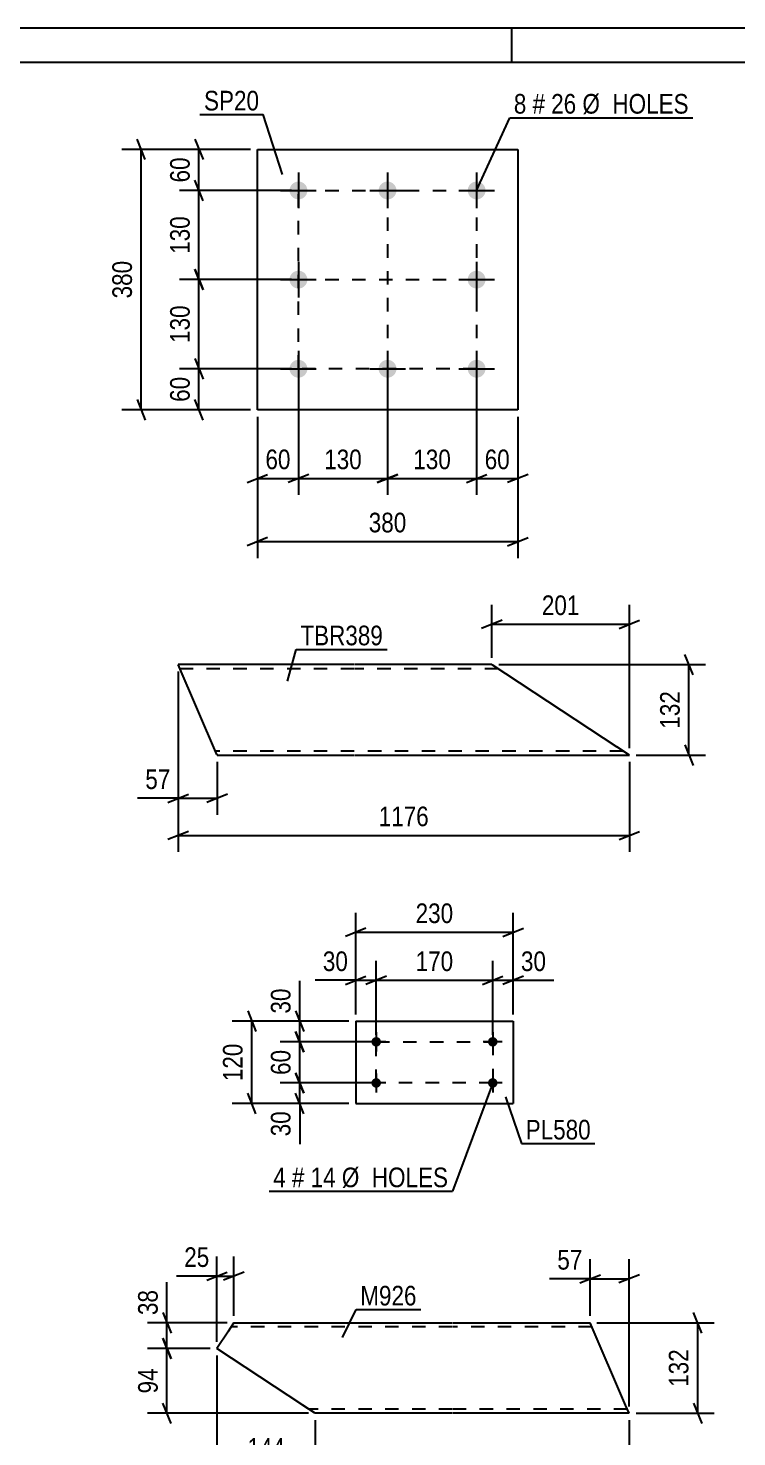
# Model space of a CAD drawing. Header units: millimetres. Extents: x 0 to 594, y 0 to 420.
# Drawn here: x 103.4 to 206.8, y 214.6 to 420 of the extents above; entities that cross this region are included whole.
import ezdxf

# ---------------------------------------------------------------- set-up
doc = ezdxf.new("R2010")
doc.units = ezdxf.units.MM
doc.linetypes.add('DXK_LINE_DOT2', pattern=[3.9198, 1.9599, -1.9599])
doc.styles.add('Arial Narrow', font='ARIALN.TTF', dxfattribs={"height": 0.2})

# ---------------------------------------------------------------- blocks, each defined once
blk = doc.blocks.new('Unknown-570386638-1132')
at = {"color": 5, "linetype": 'Continuous'}
for p, q in [((594, 420), (0, 420)), ((174, 415), (174, 420)), ((589, 415), (5, 415))]:
    blk.add_line(p, q, dxfattribs=at)
blk = doc.blocks.new('Bolt-570386638-9402 - 9368')
at = {"linetype": 'Continuous'}
for points in [[(154.22, 271.47, -1), (154.22, 272.87, -1)], [(171.22, 271.47, -1), (171.22, 272.87, -1)], [(154.22, 265.47, -1), (154.22, 266.87, -1)], [(171.22, 265.47, -1), (171.22, 266.87, -1)]]:
    blk.add_hatch(color=1, dxfattribs=at).paths.add_polyline_path(points)
at = {"color": 1, "linetype": 'Continuous'}
for p, q in [((154.22, 273.57), (154.22, 270.77)), ((171.22, 273.57), (171.22, 270.77)), ((155.62, 272.17), (152.82, 272.17)), ((172.62, 272.17), (169.82, 272.17)), ((154.22, 267.57), (154.22, 264.77)), ((171.22, 267.57), (171.22, 264.77)), ((155.62, 266.17), (152.82, 266.17)), ((172.62, 266.17), (169.82, 266.17))]:
    blk.add_line(p, q, dxfattribs=at)
blk = doc.blocks.new('Part-570386638-9417 - 9368')
at = {"color": 2, "linetype": 'Continuous'}
for p, q in [((151.22, 275.17), (151.22, 263.17)), ((151.22, 275.17), (174.22, 275.17)), ((174.22, 275.17), (174.22, 263.17)), ((151.22, 263.17), (174.22, 263.17))]:
    blk.add_line(p, q, dxfattribs=at)
blk = doc.blocks.new('Part-570386638-7749 - 7733')
at = {"color": 2, "linetype": 'Continuous'}
for p, q in [((132.66, 229.99), (133.45, 231.19)), ((133.45, 231.19), (165.33, 231.19)), ((165.43, 231.19), (185.43, 231.19)), ((190.61, 219.19), (185.43, 231.19)), ((132.66, 229.99), (130.98, 227.44)), ((143.51, 219.19), (130.98, 227.44)), ((145.33, 217.99), (143.51, 219.19)), ((165.33, 217.99), (145.33, 217.99)), ((191.13, 217.99), (165.43, 217.99)), ((191.13, 217.99), (190.61, 219.19))]:
    blk.add_line(p, q, dxfattribs=at)
at = {"color": 7, "linetype": 'DXK_LINE_DOT2'}
for p, q in [((133.45, 231.19), (132.96, 230.45)), ((165.33, 230.59), (133.05, 230.59)), ((185.69, 230.59), (165.43, 230.59)), ((145.2, 218.08), (143.51, 219.19)), ((165.33, 218.59), (144.42, 218.59)), ((190.87, 218.59), (165.43, 218.59)), ((190.85, 218.64), (190.71, 218.96)), ((190.87, 218.59), (190.85, 218.64))]:
    blk.add_line(p, q, dxfattribs=at)
blk = doc.blocks.new('Bolt-570386638-8435 - 8401')
at = {"linetype": 'Continuous'}
for points in [[(142.87, 397.63, -1), (142.87, 395.03, -1)], [(155.87, 397.63, -1), (155.87, 395.03, -1)], [(168.87, 397.63, -1), (168.87, 395.03, -1)], [(142.87, 384.63, -1), (142.87, 382.03, -1)], [(168.87, 384.63, -1), (168.87, 382.03, -1)], [(142.87, 371.63, -1), (142.87, 369.03, -1)], [(155.87, 371.63, -1), (155.87, 369.03, -1)], [(168.87, 371.63, -1), (168.87, 369.03, -1)]]:
    blk.add_hatch(color=1, dxfattribs=at).paths.add_polyline_path(points)
at = {"color": 1, "linetype": 'Continuous'}
for p, q in [((142.87, 398.93), (142.87, 393.73)), ((155.87, 398.93), (155.87, 393.73)), ((168.87, 398.93), (168.87, 393.73)), ((140.27, 396.33), (145.47, 396.33)), ((153.27, 396.33), (158.47, 396.33)), ((166.27, 396.33), (171.47, 396.33)), ((142.87, 385.93), (142.87, 380.73)), ((168.87, 385.93), (168.87, 380.73)), ((140.27, 383.33), (145.47, 383.33)), ((166.27, 383.33), (171.47, 383.33)), ((142.87, 372.93), (142.87, 367.73)), ((155.87, 372.93), (155.87, 367.73)), ((168.87, 372.93), (168.87, 367.73)), ((140.27, 370.33), (145.47, 370.33)), ((153.27, 370.33), (158.47, 370.33)), ((166.27, 370.33), (171.47, 370.33))]:
    blk.add_line(p, q, dxfattribs=at)
blk = doc.blocks.new('Part-570386638-8450 - 8401')
at = {"color": 2, "linetype": 'Continuous'}
for p, q in [((136.87, 364.33), (136.87, 402.33)), ((136.87, 402.33), (174.87, 402.33)), ((174.87, 402.33), (174.87, 364.33)), ((174.87, 364.33), (136.87, 364.33))]:
    blk.add_line(p, q, dxfattribs=at)
blk = doc.blocks.new('Part-570386638-8543 - 8527')
at = {"color": 2, "linetype": 'Continuous'}
for p, q in [((151, 327.18), (125.3, 327.18)), ((130.96, 314.08), (125.3, 327.18)), ((171.1, 327.18), (151.1, 327.18)), ((171.1, 327.18), (189.34, 315.18)), ((191.16, 313.98), (189.34, 315.18)), ((130.96, 314.08), (131, 313.98)), ((131, 313.98), (151, 313.98)), ((151.1, 313.98), (191.16, 313.98))]:
    blk.add_line(p, q, dxfattribs=at)
at = {"color": 7, "linetype": 'DXK_LINE_DOT2'}
for p, q in [((151, 326.58), (125.56, 326.58)), ((172.01, 326.58), (151.1, 326.58)), ((130.74, 314.58), (130.72, 314.63)), ((151, 314.58), (130.74, 314.58)), ((190.25, 314.58), (151.1, 314.58)), ((189.69, 314.95), (189.98, 314.76)), ((189.98, 314.76), (190.04, 314.73)), ((190.04, 314.73), (190.18, 314.63)), ((190.18, 314.63), (190.25, 314.58))]:
    blk.add_line(p, q, dxfattribs=at)
blk = doc.blocks.new('Rectangle-570386638-19269 - 9368')
at = {"color": 1, "linetype": 'DXK_LINE_DOT2'}
blk.add_lwpolyline([(154.22, 272.17), (171.22, 272.17), (171.22, 266.17), (154.22, 266.17), (154.22, 272.17)], close=True, dxfattribs=at)
blk = doc.blocks.new('Rectangle-570386638-18837 - 8401')
at = {"color": 1, "linetype": 'DXK_LINE_DOT2'}
blk.add_lwpolyline([(142.87, 396.33), (168.87, 396.33), (168.87, 370.33), (142.87, 370.33), (142.87, 396.33)], close=True, dxfattribs=at)
blk = doc.blocks.new('Line-570386638-18847 - 8401')
at = {"color": 1, "linetype": 'DXK_LINE_DOT2'}
blk.add_line((142.87, 383.33), (168.87, 383.33), dxfattribs=at)
blk = doc.blocks.new('Line-570386638-18854 - 8401')
at = {"color": 1, "linetype": 'DXK_LINE_DOT2'}
blk.add_line((155.87, 396.33), (155.87, 370.33), dxfattribs=at)
blk = doc.blocks.new('StraightDimension-570386638-9440 - 9368')
at = {"color": 7, "linetype": 'Continuous'}
for p, q in [((154.22, 273.17), (154.22, 283.99)), ((171.22, 273.17), (171.22, 283.99)), ((155.72, 281.74), (152.72, 280.54)), ((169.72, 280.54), (172.72, 281.74)), ((154.22, 281.14), (171.22, 281.14))]:
    blk.add_line(p, q, dxfattribs=at)
at = {"color": 0}
blk.add_wipeout([(166.06, 281.89), (166.06, 286.09), (159.37, 286.09), (159.37, 281.89)], dxfattribs=at)
at = {"color": 3, "style": 'Arial Narrow'}
blk.add_text('170', height=2.863, dxfattribs=at).set_placement((159.97, 282.49))
blk = doc.blocks.new('StraightDimension-570386638-9430 - 9368')
at = {"color": 7, "linetype": 'Continuous'}
for p, q in [((151.22, 276.17), (151.22, 283.99)), ((154.22, 273.17), (154.22, 283.99)), ((149.72, 280.54), (152.72, 281.74)), ((155.72, 281.74), (152.72, 280.54)), ((151.22, 281.14), (154.22, 281.14))]:
    blk.add_line(p, q, dxfattribs=at)
at = {"color": 0}
blk.add_wipeout([(150.69, 281.89), (150.69, 286.09), (145.83, 286.09), (145.83, 281.89)], dxfattribs=at)
at = {"color": 7, "linetype": 'Continuous'}
blk.add_line((151.22, 281.14), (145.31, 281.14), dxfattribs=at)
blk.add_line((151.22, 281.14), (145.31, 281.14), dxfattribs=at)
at = {"color": 3, "style": 'Arial Narrow'}
blk.add_text('30', height=2.863, dxfattribs=at).set_placement((146.43, 282.49))
blk = doc.blocks.new('StraightDimension-570386638-9419 - 9368')
at = {"color": 7, "linetype": 'Continuous'}
for p, q in [((151.22, 276.17), (151.22, 290.99)), ((174.22, 276.17), (174.22, 290.99)), ((152.72, 288.74), (149.72, 287.54)), ((151.22, 288.14), (174.22, 288.14)), ((172.72, 287.54), (175.72, 288.74))]:
    blk.add_line(p, q, dxfattribs=at)
at = {"color": 0}
blk.add_wipeout([(166.06, 288.89), (166.06, 293.09), (159.37, 293.09), (159.37, 288.89)], dxfattribs=at)
at = {"color": 3, "style": 'Arial Narrow'}
blk.add_text('230', height=2.863, dxfattribs=at).set_placement((159.97, 289.49))
blk = doc.blocks.new('StraightDimension-570386638-9450 - 9368')
at = {"color": 7, "linetype": 'Continuous'}
for p, q in [((171.22, 273.17), (171.22, 283.99)), ((174.22, 276.17), (174.22, 283.99)), ((169.72, 280.54), (172.72, 281.74)), ((175.72, 281.74), (172.72, 280.54)), ((171.22, 281.14), (174.22, 281.14))]:
    blk.add_line(p, q, dxfattribs=at)
at = {"color": 0}
blk.add_wipeout([(179.6, 281.89), (179.6, 286.09), (174.74, 286.09), (174.74, 281.89)], dxfattribs=at)
at = {"color": 7, "linetype": 'Continuous'}
blk.add_line((174.22, 281.14), (180.12, 281.14), dxfattribs=at)
blk.add_line((174.22, 281.14), (180.12, 281.14), dxfattribs=at)
at = {"color": 3, "style": 'Arial Narrow'}
blk.add_text('30', height=2.863, dxfattribs=at).set_placement((175.34, 282.49))
blk = doc.blocks.new('StraightDimension-570386638-9461 - 9368')
at = {"color": 7, "linetype": 'Continuous'}
for p, q in [((135.46, 276.67), (136.66, 273.67)), ((150.22, 275.17), (133.21, 275.17)), ((136.06, 263.17), (136.06, 275.17)), ((150.22, 263.17), (133.21, 263.17)), ((136.66, 261.67), (135.46, 264.67))]:
    blk.add_line(p, q, dxfattribs=at)
at = {"color": 0}
blk.add_wipeout([(135.31, 272.51), (131.11, 272.51), (131.11, 265.83), (135.31, 265.83)], dxfattribs=at)
at = {"color": 3, "style": 'Arial Narrow'}
blk.add_text('120', height=2.863, rotation=90.0002, dxfattribs=at).set_placement((134.71, 266.43))
blk = doc.blocks.new('StraightDimension-570386638-9472 - 9368')
at = {"color": 7, "linetype": 'Continuous'}
for p, q in [((142.46, 267.67), (143.66, 264.67)), ((153.22, 266.17), (140.21, 266.17)), ((143.06, 263.17), (143.06, 266.17)), ((150.22, 263.17), (140.21, 263.17)), ((143.66, 261.67), (142.46, 264.67))]:
    blk.add_line(p, q, dxfattribs=at)
at = {"color": 0}
blk.add_wipeout([(142.31, 262.64), (138.11, 262.64), (138.11, 257.79), (142.31, 257.79)], dxfattribs=at)
at = {"color": 7, "linetype": 'Continuous'}
blk.add_line((143.06, 263.17), (143.06, 257.26), dxfattribs=at)
blk.add_line((143.06, 263.17), (143.06, 257.26), dxfattribs=at)
at = {"color": 3, "style": 'Arial Narrow'}
blk.add_text('30', height=2.863, rotation=90.0002, dxfattribs=at).set_placement((141.71, 258.39))
blk = doc.blocks.new('StraightDimension-570386638-9482 - 9368')
at = {"color": 7, "linetype": 'Continuous'}
for p, q in [((142.46, 273.67), (143.66, 270.67)), ((153.22, 272.17), (140.21, 272.17)), ((143.06, 266.17), (143.06, 272.17)), ((143.66, 264.67), (142.46, 267.67)), ((153.22, 266.17), (140.21, 266.17))]:
    blk.add_line(p, q, dxfattribs=at)
at = {"color": 0}
blk.add_wipeout([(142.31, 271.6), (138.11, 271.6), (138.11, 266.74), (142.31, 266.74)], dxfattribs=at)
at = {"color": 3, "style": 'Arial Narrow'}
blk.add_text('60', height=2.863, rotation=90.0002, dxfattribs=at).set_placement((141.71, 267.34))
blk = doc.blocks.new('StraightDimension-570386638-9492 - 9368')
at = {"color": 7, "linetype": 'Continuous'}
for p, q in [((142.46, 276.67), (143.66, 273.67)), ((150.22, 275.17), (140.21, 275.17)), ((143.66, 270.67), (142.46, 273.67)), ((143.06, 272.17), (143.06, 275.17)), ((153.22, 272.17), (140.21, 272.17))]:
    blk.add_line(p, q, dxfattribs=at)
at = {"color": 0}
blk.add_wipeout([(142.31, 280.55), (138.11, 280.55), (138.11, 275.69), (142.31, 275.69)], dxfattribs=at)
at = {"color": 7, "linetype": 'Continuous'}
blk.add_line((143.06, 275.17), (143.06, 281.08), dxfattribs=at)
blk.add_line((143.06, 275.17), (143.06, 281.08), dxfattribs=at)
at = {"color": 3, "style": 'Arial Narrow'}
blk.add_text('30', height=2.863, rotation=90.0002, dxfattribs=at).set_placement((141.71, 276.29))
blk = doc.blocks.new('StraightDimension-570386638-7832 - 7733')
at = {"color": 7, "linetype": 'Continuous'}
for p, q in [((201.73, 229.69), (200.53, 232.69)), ((186.43, 231.19), (203.53, 231.19)), ((201.13, 217.99), (201.13, 231.19)), ((192.13, 217.99), (203.53, 217.99)), ((200.53, 219.49), (201.73, 216.49))]:
    blk.add_line(p, q, dxfattribs=at)
at = {"color": 0}
blk.add_wipeout([(200.38, 227.93), (196.18, 227.93), (196.18, 221.25), (200.38, 221.25)], dxfattribs=at)
at = {"color": 3, "style": 'Arial Narrow'}
blk.add_text('132', height=2.863, rotation=90.0002, dxfattribs=at).set_placement((199.78, 221.85))
blk = doc.blocks.new('StraightDimension-570386638-7752 - 7733')
at = {"color": 7, "linetype": 'Continuous'}
for p, q in [((185.43, 232.19), (185.43, 240.45)), ((191.13, 218.99), (191.13, 240.45)), ((183.93, 237), (186.93, 238.2)), ((185.43, 237.6), (191.13, 237.6)), ((192.63, 238.2), (189.63, 237))]:
    blk.add_line(p, q, dxfattribs=at)
at = {"color": 0}
blk.add_wipeout([(184.91, 238.35), (184.91, 242.55), (180.05, 242.55), (180.05, 238.35)], dxfattribs=at)
at = {"color": 7, "linetype": 'Continuous'}
blk.add_line((185.43, 237.6), (179.53, 237.6), dxfattribs=at)
blk.add_line((185.43, 237.6), (179.53, 237.6), dxfattribs=at)
at = {"color": 3, "style": 'Arial Narrow'}
blk.add_text('57', height=2.863, dxfattribs=at).set_placement((180.65, 238.95))
blk = doc.blocks.new('StraightDimension-570386638-7798 - 7733')
at = {"color": 7, "linetype": 'Continuous'}
for p, q in [((123.08, 232.69), (124.28, 229.69)), ((132.45, 231.19), (120.83, 231.19)), ((123.68, 227.44), (123.68, 231.19)), ((124.28, 225.94), (123.08, 228.94)), ((129.98, 227.44), (120.83, 227.44))]:
    blk.add_line(p, q, dxfattribs=at)
at = {"color": 0}
blk.add_wipeout([(122.93, 236.57), (118.73, 236.57), (118.73, 231.72), (122.93, 231.72)], dxfattribs=at)
at = {"color": 7, "linetype": 'Continuous'}
blk.add_line((123.68, 231.19), (123.68, 237.1), dxfattribs=at)
blk.add_line((123.68, 231.19), (123.68, 237.1), dxfattribs=at)
at = {"color": 3, "style": 'Arial Narrow'}
blk.add_text('38', height=2.863, rotation=90.0002, dxfattribs=at).set_placement((122.33, 232.32))
blk = doc.blocks.new('StraightDimension-570386638-7766 - 7733')
at = {"color": 7, "linetype": 'Continuous'}
for p, q in [((130.98, 228.44), (130.98, 240.84)), ((133.45, 232.19), (133.45, 240.84)), ((129.48, 237.39), (132.48, 238.59)), ((134.95, 238.59), (131.95, 237.39)), ((130.98, 237.99), (133.45, 237.99))]:
    blk.add_line(p, q, dxfattribs=at)
at = {"color": 0}
blk.add_wipeout([(130.45, 238.74), (130.45, 242.94), (125.6, 242.94), (125.6, 238.74)], dxfattribs=at)
at = {"color": 7, "linetype": 'Continuous'}
blk.add_line((130.98, 237.99), (125.07, 237.99), dxfattribs=at)
blk.add_line((130.98, 237.99), (125.07, 237.99), dxfattribs=at)
at = {"color": 3, "style": 'Arial Narrow'}
blk.add_text('25', height=2.863, dxfattribs=at).set_placement((126.2, 239.34))
blk = doc.blocks.new('StraightDimension-570386638-7780 - 7733')
at = {"color": 7, "linetype": 'Continuous'}
for p, q in [((130.98, 226.44), (130.98, 207.76)), ((145.33, 216.99), (145.33, 207.76)), ((132.48, 210.76), (129.48, 209.56)), ((130.98, 210.16), (145.33, 210.16)), ((143.83, 209.56), (146.83, 210.76))]:
    blk.add_line(p, q, dxfattribs=at)
at = {"color": 0}
blk.add_wipeout([(141.5, 210.91), (141.5, 215.11), (134.81, 215.11), (134.81, 210.91)], dxfattribs=at)
at = {"color": 3, "style": 'Arial Narrow'}
blk.add_text('144', height=2.863, dxfattribs=at).set_placement((135.41, 211.51))
blk = doc.blocks.new('StraightDimension-570386638-7799 - 7733')
at = {"color": 7, "linetype": 'Continuous'}
for p, q in [((123.08, 228.94), (124.28, 225.94)), ((129.98, 227.44), (120.83, 227.44)), ((123.68, 217.99), (123.68, 227.44)), ((144.33, 217.99), (120.83, 217.99)), ((124.28, 216.49), (123.08, 219.49))]:
    blk.add_line(p, q, dxfattribs=at)
at = {"color": 0}
blk.add_wipeout([(122.93, 225.14), (118.73, 225.14), (118.73, 220.29), (122.93, 220.29)], dxfattribs=at)
at = {"color": 3, "style": 'Arial Narrow'}
blk.add_text('94', height=2.863, rotation=90.0002, dxfattribs=at).set_placement((122.33, 220.89))
blk = doc.blocks.new('StraightDimension-570386638-7856 - 7733')
at = {"color": 7, "linetype": 'Continuous'}
for p, q in [((130.98, 226.44), (130.98, 202.98)), ((191.13, 216.99), (191.13, 202.98)), ((132.48, 205.98), (129.48, 204.78)), ((189.63, 204.78), (192.63, 205.98)), ((130.98, 205.38), (191.13, 205.38))]:
    blk.add_line(p, q, dxfattribs=at)
at = {"color": 0}
blk.add_wipeout([(165.31, 206.13), (165.31, 210.33), (156.8, 210.33), (156.8, 206.13)], dxfattribs=at)
at = {"color": 3, "style": 'Arial Narrow'}
blk.add_text('1135', height=2.863, dxfattribs=at).set_placement((157.4, 206.73))
blk = doc.blocks.new('StraightDimension-570386638-8452 - 8401')
at = {"color": 7, "linetype": 'Continuous'}
for p, q in [((141.87, 370.33), (125.5, 370.33)), ((127.75, 371.83), (128.95, 368.83)), ((128.35, 364.33), (128.35, 370.33)), ((128.95, 362.83), (127.75, 365.83)), ((135.87, 364.33), (125.5, 364.33))]:
    blk.add_line(p, q, dxfattribs=at)
at = {"color": 0}
blk.add_wipeout([(127.6, 369.76), (123.4, 369.76), (123.4, 364.9), (127.6, 364.9)], dxfattribs=at)
at = {"color": 3, "style": 'Arial Narrow'}
blk.add_text('60', height=2.863, rotation=90.0002, dxfattribs=at).set_placement((127, 365.5))
blk = doc.blocks.new('StraightDimension-570386638-8500 - 8401')
at = {"color": 7, "linetype": 'Continuous'}
for p, q in [((155.87, 369.33), (155.87, 351.93)), ((168.87, 369.33), (168.87, 351.93)), ((157.37, 354.93), (154.37, 353.73)), ((155.87, 354.33), (168.87, 354.33)), ((167.37, 353.73), (170.37, 354.93))]:
    blk.add_line(p, q, dxfattribs=at)
at = {"color": 0}
blk.add_wipeout([(165.72, 355.08), (165.72, 359.28), (159.03, 359.28), (159.03, 355.08)], dxfattribs=at)
at = {"color": 3, "style": 'Arial Narrow'}
blk.add_text('130', height=2.863, dxfattribs=at).set_placement((159.63, 355.68))
blk = doc.blocks.new('StraightDimension-570386638-8462 - 8401')
at = {"color": 7, "linetype": 'Continuous'}
for p, q in [((128.95, 381.83), (127.75, 384.83)), ((141.87, 383.33), (125.5, 383.33)), ((128.35, 370.33), (128.35, 383.33)), ((141.87, 370.33), (125.5, 370.33)), ((127.75, 371.83), (128.95, 368.83))]:
    blk.add_line(p, q, dxfattribs=at)
at = {"color": 0}
blk.add_wipeout([(127.6, 380.17), (123.4, 380.17), (123.4, 373.49), (127.6, 373.49)], dxfattribs=at)
at = {"color": 3, "style": 'Arial Narrow'}
blk.add_text('130', height=2.863, rotation=90.0002, dxfattribs=at).set_placement((127, 374.09))
blk = doc.blocks.new('StraightDimension-570386638-8464 - 8401')
at = {"color": 7, "linetype": 'Continuous'}
for p, q in [((128.95, 394.83), (127.75, 397.83)), ((141.87, 396.33), (125.5, 396.33)), ((128.35, 383.33), (128.35, 396.33)), ((127.75, 384.83), (128.95, 381.83)), ((141.87, 383.33), (125.5, 383.33))]:
    blk.add_line(p, q, dxfattribs=at)
at = {"color": 0}
blk.add_wipeout([(127.6, 393.17), (123.4, 393.17), (123.4, 386.49), (127.6, 386.49)], dxfattribs=at)
at = {"color": 3, "style": 'Arial Narrow'}
blk.add_text('130', height=2.863, rotation=90.0002, dxfattribs=at).set_placement((127, 387.09))
blk = doc.blocks.new('StraightDimension-570386638-8466 - 8401')
at = {"color": 7, "linetype": 'Continuous'}
for p, q in [((127.75, 403.83), (128.95, 400.83)), ((135.87, 402.33), (125.5, 402.33)), ((128.35, 396.33), (128.35, 402.33)), ((128.95, 394.83), (127.75, 397.83)), ((141.87, 396.33), (125.5, 396.33))]:
    blk.add_line(p, q, dxfattribs=at)
at = {"color": 0}
blk.add_wipeout([(127.6, 401.76), (123.4, 401.76), (123.4, 396.9), (127.6, 396.9)], dxfattribs=at)
at = {"color": 3, "style": 'Arial Narrow'}
blk.add_text('60', height=2.863, rotation=90.0002, dxfattribs=at).set_placement((127, 397.5))
blk = doc.blocks.new('StraightDimension-570386638-8477 - 8401')
at = {"color": 7, "linetype": 'Continuous'}
for p, q in [((120.52, 400.83), (119.32, 403.83)), ((135.87, 402.33), (117.07, 402.33)), ((119.92, 364.33), (119.92, 402.33)), ((119.32, 365.83), (120.52, 362.83)), ((135.87, 364.33), (117.07, 364.33))]:
    blk.add_line(p, q, dxfattribs=at)
at = {"color": 0}
blk.add_wipeout([(119.17, 386.67), (114.97, 386.67), (114.97, 379.99), (119.17, 379.99)], dxfattribs=at)
at = {"color": 3, "style": 'Arial Narrow'}
blk.add_text('380', height=2.863, rotation=90.0002, dxfattribs=at).set_placement((118.57, 380.59))
blk = doc.blocks.new('StraightDimension-570386638-8488 - 8401')
at = {"color": 7, "linetype": 'Continuous'}
for p, q in [((142.87, 369.33), (142.87, 351.93)), ((136.87, 363.33), (136.87, 351.93)), ((135.37, 353.73), (138.37, 354.93)), ((136.87, 354.33), (142.87, 354.33)), ((144.37, 354.93), (141.37, 353.73))]:
    blk.add_line(p, q, dxfattribs=at)
at = {"color": 0}
blk.add_wipeout([(142.3, 355.08), (142.3, 359.28), (137.45, 359.28), (137.45, 355.08)], dxfattribs=at)
at = {"color": 3, "style": 'Arial Narrow'}
blk.add_text('60', height=2.863, dxfattribs=at).set_placement((138.05, 355.68))
blk = doc.blocks.new('StraightDimension-570386638-8498 - 8401')
at = {"color": 7, "linetype": 'Continuous'}
for p, q in [((142.87, 369.33), (142.87, 351.93)), ((155.87, 369.33), (155.87, 351.93)), ((144.37, 354.93), (141.37, 353.73)), ((142.87, 354.33), (155.87, 354.33)), ((154.37, 353.73), (157.37, 354.93))]:
    blk.add_line(p, q, dxfattribs=at)
at = {"color": 0}
blk.add_wipeout([(152.72, 355.08), (152.72, 359.28), (146.03, 359.28), (146.03, 355.08)], dxfattribs=at)
at = {"color": 3, "style": 'Arial Narrow'}
blk.add_text('130', height=2.863, dxfattribs=at).set_placement((146.63, 355.68))
blk = doc.blocks.new('StraightDimension-570386638-8502 - 8401')
at = {"color": 7, "linetype": 'Continuous'}
for p, q in [((168.87, 369.33), (168.87, 351.93)), ((174.87, 363.33), (174.87, 351.93)), ((167.37, 353.73), (170.37, 354.93)), ((168.87, 354.33), (174.87, 354.33)), ((176.37, 354.93), (173.37, 353.73))]:
    blk.add_line(p, q, dxfattribs=at)
at = {"color": 0}
blk.add_wipeout([(174.3, 355.08), (174.3, 359.28), (169.45, 359.28), (169.45, 355.08)], dxfattribs=at)
at = {"color": 3, "style": 'Arial Narrow'}
blk.add_text('60', height=2.863, dxfattribs=at).set_placement((170.05, 355.68))
blk = doc.blocks.new('StraightDimension-570386638-8513 - 8401')
at = {"color": 7, "linetype": 'Continuous'}
for p, q in [((136.87, 363.33), (136.87, 342.72)), ((174.87, 363.33), (174.87, 342.72)), ((138.37, 345.72), (135.37, 344.52)), ((173.37, 344.52), (176.37, 345.72)), ((136.87, 345.12), (174.87, 345.12))]:
    blk.add_line(p, q, dxfattribs=at)
at = {"color": 0}
blk.add_wipeout([(159.22, 345.87), (159.22, 350.07), (152.53, 350.07), (152.53, 345.87)], dxfattribs=at)
at = {"color": 3, "style": 'Arial Narrow'}
blk.add_text('380', height=2.863, dxfattribs=at).set_placement((153.13, 346.47))
blk = doc.blocks.new('StraightDimension-570386638-8619 - 8527')
at = {"color": 7, "linetype": 'Continuous'}
for p, q in [((125.3, 326.18), (125.3, 305.29)), ((131, 312.98), (131, 305.29)), ((123.8, 307.09), (126.8, 308.29)), ((132.5, 308.29), (129.5, 307.09)), ((125.3, 307.69), (131, 307.69))]:
    blk.add_line(p, q, dxfattribs=at)
at = {"color": 0}
blk.add_wipeout([(124.78, 308.44), (124.78, 312.64), (119.92, 312.64), (119.92, 308.44)], dxfattribs=at)
at = {"color": 7, "linetype": 'Continuous'}
blk.add_line((125.3, 307.69), (119.4, 307.69), dxfattribs=at)
blk.add_line((125.3, 307.69), (119.4, 307.69), dxfattribs=at)
at = {"color": 3, "style": 'Arial Narrow'}
blk.add_text('57', height=2.863, dxfattribs=at).set_placement((120.52, 309.04))
blk = doc.blocks.new('StraightDimension-570386638-8546 - 8527')
at = {"color": 7, "linetype": 'Continuous'}
for p, q in [((125.3, 326.18), (125.3, 299.86)), ((191.16, 312.98), (191.16, 299.86)), ((126.8, 302.86), (123.8, 301.66)), ((125.3, 302.26), (191.16, 302.26)), ((189.66, 301.66), (192.66, 302.86))]:
    blk.add_line(p, q, dxfattribs=at)
at = {"color": 0}
blk.add_wipeout([(162.49, 303.01), (162.49, 307.21), (153.98, 307.21), (153.98, 303.01)], dxfattribs=at)
at = {"color": 3, "style": 'Arial Narrow'}
blk.add_text('1176', height=2.863, dxfattribs=at).set_placement((154.58, 303.61))
blk = doc.blocks.new('StraightDimension-570386638-8605 - 8527')
at = {"color": 7, "linetype": 'Continuous'}
for p, q in [((171.1, 328.18), (171.1, 335.91)), ((191.16, 314.98), (191.16, 335.91)), ((172.6, 333.66), (169.6, 332.46)), ((171.1, 333.06), (191.16, 333.06)), ((189.66, 332.46), (192.66, 333.66))]:
    blk.add_line(p, q, dxfattribs=at)
at = {"color": 0}
blk.add_wipeout([(184.47, 333.81), (184.47, 338.01), (177.79, 338.01), (177.79, 333.81)], dxfattribs=at)
at = {"color": 3, "style": 'Arial Narrow'}
blk.add_text('201', height=2.863, dxfattribs=at).set_placement((178.39, 334.41))
blk = doc.blocks.new('StraightDimension-570386638-8557 - 8527')
at = {"color": 7, "linetype": 'Continuous'}
for p, q in [((172.1, 327.18), (202.26, 327.18)), ((200.46, 325.68), (199.26, 328.68)), ((199.86, 313.98), (199.86, 327.18)), ((199.26, 315.48), (200.46, 312.48)), ((192.16, 313.98), (202.26, 313.98))]:
    blk.add_line(p, q, dxfattribs=at)
at = {"color": 0}
blk.add_wipeout([(199.11, 323.93), (194.91, 323.93), (194.91, 317.24), (199.11, 317.24)], dxfattribs=at)
at = {"color": 3, "style": 'Arial Narrow'}
blk.add_text('132', height=2.863, rotation=90.0002, dxfattribs=at).set_placement((198.51, 317.84))
blk = doc.blocks.new('Mark-570386638-9398 - 9368')
at = {"color": 0}
blk.add_wipeout([(141.01, 250.97), (141.01, 253.97), (139.19, 253.97), (139.19, 250.97)], dxfattribs=at)
blk.add_wipeout([(141.01, 250.97), (141.01, 253.97), (139.19, 253.97), (139.19, 250.97)], dxfattribs=at)
blk.add_wipeout([(143.74, 250.97), (143.74, 253.97), (141.91, 253.97), (141.91, 250.97)], dxfattribs=at)
blk.add_wipeout([(143.74, 250.97), (143.74, 253.97), (141.91, 253.97), (141.91, 250.97)], dxfattribs=at)
at = {"color": 3, "style": 'Arial Narrow'}
blk.add_text('4', height=2.86, dxfattribs=at).set_placement((139.19, 250.97))
at = {"color": 0}
blk.add_wipeout([(148.3, 250.97), (148.3, 253.97), (144.64, 253.97), (144.64, 250.97)], dxfattribs=at)
blk.add_wipeout([(148.3, 250.97), (148.3, 253.97), (144.64, 253.97), (144.64, 250.97)], dxfattribs=at)
at = {"color": 3, "style": 'Arial Narrow'}
blk.add_text('#', height=2.86, dxfattribs=at).set_placement((141.91, 250.97))
at = {"color": 0}
blk.add_wipeout([(164.73, 250.97), (164.73, 253.97), (149.2, 253.97), (149.2, 250.97)], dxfattribs=at)
blk.add_wipeout([(164.73, 250.97), (164.73, 253.97), (149.2, 253.97), (149.2, 250.97)], dxfattribs=at)
at = {"color": 7, "linetype": 'Continuous'}
for p in [(171.19, 266.03), (138.59, 250.37)]:
    blk.add_line(p, (165.33, 250.37), dxfattribs=at)
at = {"color": 3, "style": 'Arial Narrow'}
for s, p in [('14', (144.64, 250.97)), ('Ø  HOLES', (149.2, 250.97))]:
    blk.add_text(s, height=2.863, dxfattribs=at).set_placement(p)
blk = doc.blocks.new('Mark-570386638-9413 - 9368')
at = {"color": 0}
blk.add_wipeout([(185.54, 257.93), (185.54, 260.93), (176.03, 260.93), (176.03, 257.93)], dxfattribs=at)
blk.add_wipeout([(185.54, 257.93), (185.54, 260.93), (176.03, 260.93), (176.03, 257.93)], dxfattribs=at)
at = {"color": 30, "linetype": 'Continuous'}
for p, q in [((173.08, 264.16), (175.43, 257.33)), ((175.43, 257.33), (186.14, 257.33))]:
    blk.add_line(p, q, dxfattribs=at)
at = {"color": 3, "style": 'Arial Narrow'}
blk.add_text('PL580', height=2.863, dxfattribs=at).set_placement((176.03, 257.93))
blk = doc.blocks.new('Mark-570386638-7745 - 7733')
at = {"color": 0}
blk.add_wipeout([(160.11, 233.72), (160.11, 236.72), (151.89, 236.72), (151.89, 233.72)], dxfattribs=at)
blk.add_wipeout([(160.11, 233.72), (160.11, 236.72), (151.89, 236.72), (151.89, 233.72)], dxfattribs=at)
at = {"color": 30, "linetype": 'Continuous'}
for p, q in [((149.29, 229.03), (151.29, 233.12)), ((151.29, 233.12), (160.71, 233.12))]:
    blk.add_line(p, q, dxfattribs=at)
at = {"color": 3, "style": 'Arial Narrow'}
blk.add_text('M926', height=2.863, dxfattribs=at).set_placement((151.89, 233.72))
blk = doc.blocks.new('Mark-570386638-8446 - 8401')
at = {"color": 0}
blk.add_wipeout([(137.13, 408), (137.13, 411), (129.09, 411), (129.09, 408)], dxfattribs=at)
blk.add_wipeout([(137.13, 408), (137.13, 411), (129.09, 411), (129.09, 408)], dxfattribs=at)
at = {"color": 30, "linetype": 'Continuous'}
for p in [(128.49, 407.4), (140.56, 398.64)]:
    blk.add_line(p, (137.73, 407.4), dxfattribs=at)
at = {"color": 3, "style": 'Arial Narrow'}
blk.add_text('SP20', height=2.863, dxfattribs=at).set_placement((129.09, 408))
blk = doc.blocks.new('Mark-570386638-8431 - 8401')
at = {"color": 0}
blk.add_wipeout([(176.13, 407.54), (176.13, 410.54), (174.3, 410.54), (174.3, 407.54)], dxfattribs=at)
blk.add_wipeout([(176.13, 407.54), (176.13, 410.54), (174.3, 410.54), (174.3, 407.54)], dxfattribs=at)
at = {"color": 7, "linetype": 'Continuous'}
blk.add_line((168.87, 396.33), (173.7, 406.94), dxfattribs=at)
at = {"color": 3, "style": 'Arial Narrow'}
blk.add_text('8', height=2.86, dxfattribs=at).set_placement((174.3, 407.54))
at = {"color": 0}
blk.add_wipeout([(178.85, 407.54), (178.85, 410.54), (177.03, 410.54), (177.03, 407.54)], dxfattribs=at)
blk.add_wipeout([(178.85, 407.54), (178.85, 410.54), (177.03, 410.54), (177.03, 407.54)], dxfattribs=at)
blk.add_wipeout([(183.41, 407.54), (183.41, 410.54), (179.75, 410.54), (179.75, 407.54)], dxfattribs=at)
blk.add_wipeout([(183.41, 407.54), (183.41, 410.54), (179.75, 410.54), (179.75, 407.54)], dxfattribs=at)
at = {"color": 3, "style": 'Arial Narrow'}
for s, height, p in [('#', 2.86, (177.03, 407.54)), ('26', 2.863, (179.75, 407.54))]:
    blk.add_text(s, height=height, dxfattribs=at).set_placement(p)
at = {"color": 0}
blk.add_wipeout([(199.84, 407.54), (199.84, 410.54), (184.31, 410.54), (184.31, 407.54)], dxfattribs=at)
blk.add_wipeout([(199.84, 407.54), (199.84, 410.54), (184.31, 410.54), (184.31, 407.54)], dxfattribs=at)
at = {"color": 7, "linetype": 'Continuous'}
blk.add_line((173.7, 406.94), (200.44, 406.94), dxfattribs=at)
at = {"color": 3, "style": 'Arial Narrow'}
blk.add_text('Ø  HOLES', height=2.863, dxfattribs=at).set_placement((184.31, 407.54))
blk = doc.blocks.new('Mark-570386638-8539 - 8527')
at = {"color": 0}
blk.add_wipeout([(155.2, 330), (155.2, 333), (143.15, 333), (143.15, 330)], dxfattribs=at)
blk.add_wipeout([(155.2, 330), (155.2, 333), (143.15, 333), (143.15, 330)], dxfattribs=at)
at = {"color": 30, "linetype": 'Continuous'}
for p, q in [((141.26, 324.76), (142.55, 329.4)), ((142.55, 329.4), (155.8, 329.4))]:
    blk.add_line(p, q, dxfattribs=at)
at = {"color": 3, "style": 'Arial Narrow'}
blk.add_text('TBR389', height=2.863, dxfattribs=at).set_placement((143.15, 330))

msp = doc.modelspace()

# ---------------------------------------------------------------- block references
for name in ['Unknown-570386638-1132', 'Part-570386638-8450 - 8401', 'Bolt-570386638-8435 - 8401', 'Rectangle-570386638-18837 - 8401', 'Line-570386638-18854 - 8401', 'Line-570386638-18847 - 8401', 'Part-570386638-8543 - 8527', 'Part-570386638-9417 - 9368', 'Bolt-570386638-9402 - 9368', 'Rectangle-570386638-19269 - 9368', 'Part-570386638-7749 - 7733']:
    msp.add_blockref(name, (0, 0))

# ---------------------------------------------------------------- next in the draw order: block references
for name in ['Mark-570386638-8431 - 8401', 'StraightDimension-570386638-8452 - 8401', 'StraightDimension-570386638-8500 - 8401', 'StraightDimension-570386638-8619 - 8527', 'StraightDimension-570386638-9440 - 9368', 'Mark-570386638-9413 - 9368', 'StraightDimension-570386638-7798 - 7733', 'Mark-570386638-7745 - 7733', 'StraightDimension-570386638-7832 - 7733']:
    msp.add_blockref(name, (0, 0))

# ---------------------------------------------------------------- next in the draw order: block references
for name in ['StraightDimension-570386638-8462 - 8401', 'StraightDimension-570386638-8502 - 8401', 'StraightDimension-570386638-8546 - 8527', 'StraightDimension-570386638-9430 - 9368', 'StraightDimension-570386638-7766 - 7733', 'StraightDimension-570386638-7752 - 7733', 'StraightDimension-570386638-7780 - 7733']:
    msp.add_blockref(name, (0, 0))

# ---------------------------------------------------------------- next in the draw order: block references
for name in ['StraightDimension-570386638-8464 - 8401', 'StraightDimension-570386638-8605 - 8527', 'Mark-570386638-8539 - 8527', 'StraightDimension-570386638-9419 - 9368', 'StraightDimension-570386638-7799 - 7733']:
    msp.add_blockref(name, (0, 0))

# ---------------------------------------------------------------- next in the draw order: block references
for name in ['StraightDimension-570386638-8466 - 8401', 'StraightDimension-570386638-8557 - 8527', 'StraightDimension-570386638-9450 - 9368', 'StraightDimension-570386638-9461 - 9368', 'StraightDimension-570386638-7856 - 7733']:
    msp.add_blockref(name, (0, 0))

# ---------------------------------------------------------------- next in the draw order: block references
for name in ['StraightDimension-570386638-8477 - 8401', 'StraightDimension-570386638-9472 - 9368']:
    msp.add_blockref(name, (0, 0))

# ---------------------------------------------------------------- next in the draw order: block references
for name in ['Mark-570386638-8446 - 8401', 'StraightDimension-570386638-8488 - 8401', 'StraightDimension-570386638-9482 - 9368']:
    msp.add_blockref(name, (0, 0))

# ---------------------------------------------------------------- next in the draw order: block references
for name in ['StraightDimension-570386638-8498 - 8401', 'StraightDimension-570386638-9492 - 9368', 'Mark-570386638-9398 - 9368']:
    msp.add_blockref(name, (0, 0))

# ---------------------------------------------------------------- next in the draw order: block references
msp.add_blockref('StraightDimension-570386638-8513 - 8401', (0, 0))

doc.saveas('drawing.dxf')
